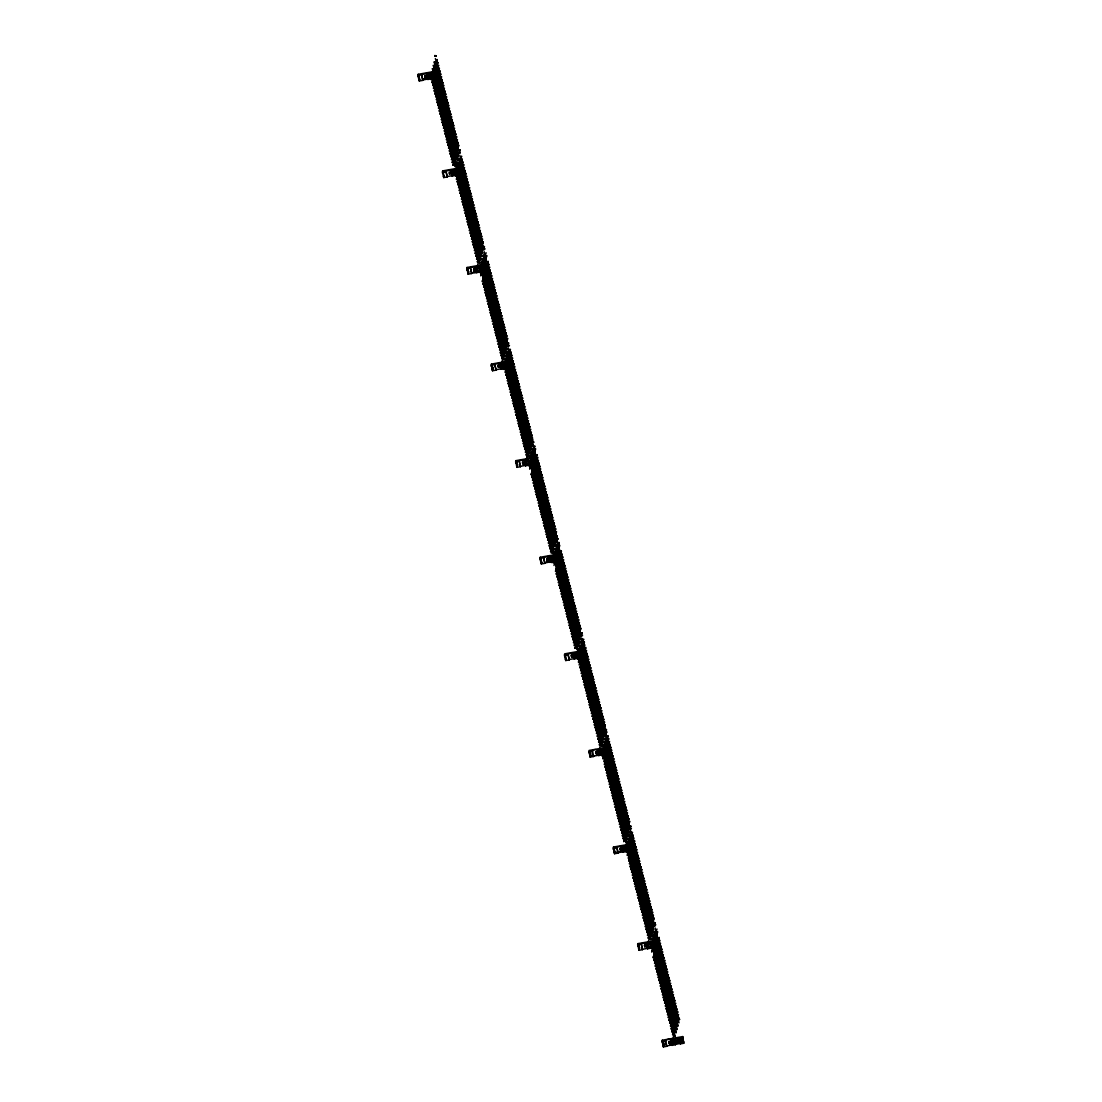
<?xml version="1.0" encoding="UTF-8"?>
<svg xmlns="http://www.w3.org/2000/svg" width="1102" height="1102" viewBox="0 0 1102 1102"><rect width="100%" height="100%" fill="white"/><g stroke="black" fill="none" stroke-linecap="round" stroke-linejoin="round"><path stroke-width="1.5" d="M461.008 169.226C463.79 171.072 459.314 171.581 461.531 169.915M534.236 458.997C536.454 461.724 532.404 460.526 535.641 458.969M585.107 655.869L585.961 655.304L585.107 655.869L584.749 651.392C587.407 639.78 584.473 657.701 583.22 651.874M607.464 748.781C610.232 751.509 605.012 750.145 608.827 749.264M680.678 1038.552C683.46 1040.398 678.984 1040.908 681.201 1039.241M681.256 1039.379L682.124 1038.704M429.477 78.38L429.408 76.906L428.43 77.898M432.797 75.156L431.281 79.881L432.549 75.074M433.527 78.008L431.998 82.733L433.265 77.925M436.048 74.674L432.728 85.598L435.786 74.578M433.444 71.974L437.218 59.508L433.706 72.057M437.218 75.969L433.444 88.449L436.957 75.886L438.513 75.487M437.756 62.47L434.16 74.826M438.389 77.278L434.174 91.301L438.128 77.195M436.681 71.492L438.651 65.211L436.943 71.575M439.243 68.269L438.114 72.87L438.665 76.313L437.893 73.242L439.45 68.255M434.808 93.959L440.814 73.779L435.07 94.042M439.946 70.969L439.023 74.096M441.392 76.672L435.607 97.004L441.64 76.754M436.378 99.621L442.26 79.482L436.502 99.786M443.059 82.526L437.053 102.72L442.811 82.485M443.775 85.377L437.769 105.572L443.541 85.267M438.417 108.244L444.423 88.05L438.665 108.354M439.161 111.068L445.153 90.901L439.395 111.178M439.85 114.043L445.869 93.753L440.111 114.029M446.668 96.797L440.662 116.991L446.434 96.783M441.31 119.65L447.316 99.469L441.516 119.829M442.012 122.611L448.032 102.321L442.274 122.597M448.831 105.365L442.825 125.559L448.583 105.255M443.445 128.287L449.478 108.024L443.72 128.328M444.313 131.014L450.167 110.875L444.437 131.152M444.891 134.017L450.925 113.74L445.167 134.003M451.71 116.784L445.704 136.979L451.462 116.729M446.338 139.706L452.357 119.443L446.599 139.747M447.081 142.489L453.087 122.308L447.316 142.599M453.886 125.352L447.88 145.533L453.638 125.229M448.514 148.205L454.52 128.011L448.776 148.288M449.285 151.015L455.181 130.862L449.492 151.139M449.947 154.004L455.966 133.714L450.208 154.018M456.765 136.772L450.759 156.952L456.517 136.717M457.482 139.623L451.476 159.804L457.247 139.513M452.123 162.476L458.129 142.282L452.371 162.586M452.936 165.272L458.776 145.133L453.101 165.41M452.233 172.022L453.597 171.774M455.608 176.279L461.614 156.098L457.206 171.747M456.338 179.268L462.344 158.95L456.586 179.254M460.002 172.807L457.137 182.188L460.195 171.182M460.911 174.033L457.853 185.04L461.173 174.116M463.432 170.686L464.507 167.518L458.57 187.891L462.537 173.785M461.091 168.083L463.06 161.801L461.352 168.165M463.859 164.721L462.303 169.832L463.074 172.904L463.804 172.78L462.427 169.391L463.157 169.267L461.586 170.052M459.217 190.563L465.223 170.369L459.465 190.632M459.989 193.373L465.981 173.234L460.195 193.497M460.65 196.363L466.669 176.072L460.911 196.349M467.468 179.116L461.462 199.31L467.22 179.075M462.124 201.955L468.116 181.789L462.317 202.148M462.826 204.834L468.832 184.64L463.074 204.944M463.598 207.644L469.617 187.533L463.804 207.768M464.273 210.537L470.278 190.343L464.521 210.62M470.843 193.249L465.072 213.581L471.091 193.332M465.733 216.226L471.725 196.06L465.926 216.419M472.524 199.104L466.504 219.298L472.276 199.049M467.152 221.957L473.157 201.762L467.358 222.122M467.882 224.808L473.888 204.628L468.116 224.918M474.452 207.52L468.681 227.852L474.7 207.631M469.3 230.621L475.32 210.33L469.576 230.607M476.119 213.375L470.113 233.569L475.885 213.361M470.761 236.227L476.767 216.033L470.967 236.393M471.477 239.079L477.483 218.899L471.725 239.203M478.282 221.943L472.276 242.123L478.048 221.833M472.91 244.892L478.929 224.601L473.171 244.906M473.764 247.592L479.618 227.453L473.901 247.73M474.356 250.595L480.376 230.318L474.618 250.581M475.086 253.488L481.092 233.169L475.348 253.432M475.788 256.27L481.822 236.021L476.023 256.38M476.519 259.163L482.538 238.872L476.78 259.177M483.337 241.917L477.331 262.111L483.089 241.806M480.279 272.952L486.106 252.744M486.822 255.733L480.816 275.913L486.588 255.719M485.583 270.706L482.263 281.63L485.321 270.624M487.842 267.276L488.944 264.122L482.979 284.481L486.946 270.376M488.021 261.394L486.712 266.422L487.483 269.494L488.214 269.37L486.712 266.422M483.626 287.154L489.632 266.959L483.874 287.264M484.439 289.95L490.28 269.811L484.604 290.088M485.059 292.953L491.079 272.662L485.321 292.939M485.775 295.777L491.795 275.528L486.037 295.791M486.519 298.573L492.525 278.379L486.726 298.738M487.236 301.425L493.241 281.23L487.483 301.535M494.04 284.275L488.034 304.469L493.792 284.164M488.682 307.127L494.688 286.933L488.93 307.183M489.426 309.965L495.432 289.812L489.646 310.061M490.115 312.844L496.12 292.65L490.335 313.009M496.919 295.694L490.913 315.888L496.685 295.68M491.561 318.547L497.567 298.353L491.767 318.712M492.291 321.398L498.297 301.218L492.525 321.522M493.062 324.208L499.041 304.083L493.255 324.332M493.724 327.115L499.729 306.921L493.971 327.198M494.44 329.994L500.46 309.772L494.702 330.049M495.197 332.79L501.176 312.637L495.377 332.983M501.975 315.682L495.969 335.862L501.727 315.627M496.589 338.589L502.622 318.34L496.864 338.617M497.333 341.386L503.338 321.192L497.581 341.496M498.035 344.265L504.055 324.043L498.311 344.32M498.765 347.185L504.785 326.908L499.027 347.171M505.584 329.953L499.578 350.133L505.35 329.939M500.198 352.902L506.231 332.611L500.46 352.915M500.942 355.657L506.948 335.463L501.19 355.767M507.747 338.507L501.741 358.701L507.499 338.397M501.148 364.803C502.664 364.597 501.823 366.236 501.438 364.638M506.025 364.927L504.509 369.652L505.763 364.845M506.493 367.696L505.226 372.517L506.741 367.792M505.873 375.176L511.879 354.982L506.08 375.341M506.672 361.745L510.433 349.279L506.92 361.828M510.446 365.754L506.672 378.22L510.185 365.671L511.466 366.277L510.557 366.677L510.171 365.644M511.052 352.13L507.388 364.61M513.408 360.85L507.388 381.072L513.146 360.767M511.535 361.015L512.595 357.847L511.108 363.013L511.893 366.084L512.747 365.52L512.017 365.657L511.838 362.889M508.036 383.744L514.042 363.55L508.284 383.854M508.876 386.54L514.73 366.401L509.014 386.678M509.468 389.543L515.488 369.253L509.73 389.529M516.287 372.297L510.281 392.491L516.053 372.283M510.901 395.246L516.934 374.969L511.163 395.274M517.72 378.014L511.714 398.208L517.485 377.903M518.45 380.865L512.444 401.059L518.202 380.755M513.091 403.718L519.097 383.537L513.325 403.828M513.89 406.528L519.745 386.375L514.055 406.652M514.51 409.531L520.53 389.24L514.786 409.517M521.329 392.284L515.323 412.479L521.081 392.243M515.956 415.206L521.976 394.943L516.177 415.302M516.686 417.989L522.692 397.808L516.934 418.113M523.491 400.852L517.485 421.033L523.257 400.742M518.133 423.705L524.139 403.511L518.381 423.788M518.877 426.529L524.869 406.363L519.111 426.639M519.552 429.477L525.585 409.228L519.786 429.573M526.384 412.272L520.378 432.452L526.136 412.217M527.1 415.123L521.094 435.318L526.852 415.013M521.742 437.976L527.748 417.782L521.99 438.059M522.486 440.814L528.505 420.661L522.72 440.91M523.188 443.693L529.194 423.499L523.436 443.762M529.993 426.543L523.987 446.737L529.759 426.529M524.621 449.396L530.627 429.201L524.841 449.561M531.426 432.246L525.42 452.44L531.178 432.204M532.17 435.07L526.15 455.291L531.908 434.987M526.797 457.964L532.624 437.852M526.122 463.694L526.549 464.782L527.541 464.149M528.864 466.036L534.842 445.869L530.434 461.518M535.407 448.776L529.635 469.108L535.668 448.845M534.401 463.887L531.081 474.81L534.139 463.804L529.153 464.755L528.519 460.664M536.013 463.639L531.798 477.662L535.765 463.556M536.853 454.603L535.93 458.212L536.715 461.531M532.445 480.334L538.451 460.14L532.693 480.444M536.66 460.457L537.735 457.289L536.922 460.54M539.016 463.047L533.244 483.379L539.264 463.157M533.905 486.01L539.98 465.939L534.139 486.12M534.732 488.847L540.586 468.694L534.856 488.971M535.324 491.754L541.33 471.56L535.544 491.919M536.04 494.729L542.06 474.411L536.302 494.715M542.859 477.455L536.853 497.649L542.611 477.345M537.473 500.404L543.506 480.128L537.735 500.432M538.341 503.118L544.181 482.965L538.465 503.242M538.919 506.121L544.939 485.83L539.181 506.107M539.649 509L545.669 488.682L539.911 508.959M540.366 511.824L546.385 491.547L540.586 511.893M541.082 514.648L547.102 494.399L541.33 514.606M547.901 497.443L541.895 517.637L547.653 497.333M542.542 520.296L548.548 500.101L542.79 520.378M543.314 523.106L549.333 502.994L543.506 523.257M543.975 526.095L549.994 505.818L544.236 526.081M550.793 508.862L544.787 529.056L550.545 508.752M545.449 531.687L551.441 511.521L545.642 531.88M546.151 534.566L552.157 514.372L546.399 534.677M546.923 537.377L552.805 517.224L547.115 537.5M547.598 540.283L553.603 520.089L547.846 540.352M554.168 522.995L548.397 543.327L554.416 523.064M549.195 545.945L555.036 525.792L549.278 546.096M555.835 528.836L549.829 549.03L555.587 528.795M556.565 531.701L550.559 551.882L556.317 531.577M553.245 562.654L559.251 542.46L553.493 562.764M553.989 565.478L555.298 560.89M558.549 560.395L555.491 571.401L558.81 560.477M559.802 545.394L557.102 554.692M556.152 574.046L562.13 553.879L556.345 574.238M561.497 551.083L559.926 556.193L560.711 559.265L561.565 558.7M556.854 576.925L562.86 556.73L557.102 577.035M563.673 559.747L557.653 579.969L563.411 559.664M558.301 582.627L564.307 562.447L558.549 582.71M559.003 585.52L565.023 565.298L559.265 585.561M559.761 588.316L565.739 568.15L559.94 588.509M566.538 571.194L560.532 591.388L566.29 571.153M561.166 594.116L567.186 573.866L561.428 594.157M561.896 596.912L567.902 576.718L562.144 597.022M568.48 579.611L562.695 599.956L568.715 579.735M563.37 602.587L569.348 582.421L563.59 602.698M570.147 585.465L564.141 605.659L569.913 585.451M564.789 608.318L570.795 588.137L564.995 608.497M565.491 611.279L571.511 590.989L565.753 611.293M572.31 594.033L566.304 614.227L572.062 593.923M566.951 616.886L572.957 596.692L567.199 616.996M567.75 619.682L573.605 599.543L567.929 619.82M568.37 622.685L574.404 602.408L568.646 622.671M569.114 625.578L575.12 605.26L569.362 625.564M569.83 628.305L575.836 608.111L570.051 628.471M570.547 631.253L576.566 610.976L570.808 631.267M577.365 614.021L571.359 634.201L577.117 613.897M571.993 636.873L578.013 616.679L572.255 636.956M572.778 639.683L578.784 619.572L572.971 639.807M573.426 642.673L579.445 622.382L573.646 642.741M580.244 625.426L574.238 645.62L579.996 625.316M574.913 648.265L580.892 628.099L575.092 648.458M581.222 635.289L582.352 634.766L582.476 635.854M579.253 654.712L577.723 659.437L578.991 654.629M579.707 657.481L578.454 662.288L579.969 657.563M579.886 651.53L583.661 639.05L580.148 651.613M579.101 664.947L584.928 644.904M583.661 655.525L579.928 668.005L582.958 656.985M584.253 641.929L580.616 654.381M584.831 656.833L580.616 670.856L584.57 656.751M581.264 673.515L587.27 653.321L581.498 673.529M585.479 653.651L586.539 650.469L585.741 653.734M588.069 656.365L582.063 676.559L587.821 656.255M582.696 679.218L588.702 659.037L582.958 679.3M583.44 682.055L589.432 661.889L583.674 682.166M584.129 685.031L590.149 664.74L584.391 685.017M590.947 667.784L584.942 687.979L590.7 667.743M585.589 690.637L591.595 670.457L585.796 690.802M592.408 673.474L586.388 693.681L592.146 673.446M587.049 696.326L593.069 676.173L587.283 696.436M587.752 699.205L593.758 679.011L588 699.288M588.592 702.002L594.446 681.862L588.73 702.139M589.198 704.922L595.204 684.728L589.405 705.087M596.003 687.772L589.997 707.966L595.755 687.717M596.733 690.596L590.713 710.818L596.471 690.513M591.361 713.476L597.367 693.282L591.609 713.586M592.063 716.369L598.083 696.147L592.325 716.41M592.78 719.289L598.813 698.999L593.055 719.275M599.598 702.043L593.592 722.237L599.364 702.029M594.226 724.992L600.246 704.701L594.488 725.006M601.045 707.746L595.039 727.94L600.797 707.704M601.775 710.611L595.769 730.791L601.527 710.487M596.402 733.464L602.408 713.269L596.65 733.574M597.215 736.26L603.069 716.121L597.38 736.398M597.835 739.263L603.855 718.986L598.097 739.249M598.551 742.114L604.571 721.838L598.813 742.142M599.295 744.883L605.301 724.689L599.502 745.048M598.772 751.165C600.025 754.608 600.383 748.396 598.703 751.743M602.05 755.931L608.07 735.64L602.312 755.944M602.904 758.631L608.759 738.492L603.028 758.768M603.758 761.62L606.004 753.906M607.615 753.658L604.378 764.595L607.367 753.575L598.744 755.586C600.921 746.426 587.518 748.589 593.675 756.495L590.135 757.129L589.171 752.377L589.901 752.253L590.713 755.435L589.859 756M609.241 753.424L605.026 767.447L608.979 753.341M609.585 741.412L607.794 747.707M608.717 748.933L610.232 744.208L608.745 749.388L610.536 753.479L607.147 754.085L605.756 748.589L609.144 747.982L608.745 749.388M611.748 750.104L605.742 770.298L611.5 749.994M609.888 750.242L610.949 747.06L610.15 750.324M612.478 752.955L606.472 773.149L612.23 752.845M607.106 775.822L613.111 755.628L607.354 775.932M607.877 778.632L613.897 758.52L608.084 778.783M608.538 781.621L614.558 761.33L608.8 781.607M615.357 764.375L609.351 784.569L615.109 764.265M610.012 787.214L616.004 767.047L610.205 787.407M610.715 790.093L616.721 769.899L610.963 790.203M617.519 772.943L611.514 793.137L617.272 772.833M612.161 795.796L618.167 775.601L612.409 795.878M612.877 798.647L618.883 778.467L613.125 798.73M613.58 801.567L619.613 781.318L613.814 801.677M620.412 784.362L614.406 804.556L620.164 784.307M615.04 807.215L621.046 787.021L615.247 807.38M615.77 810.066L621.776 789.886L616.018 810.149M616.514 812.904L622.492 792.737L616.734 813M617.189 815.838L623.209 795.589L617.464 815.866M618.043 818.579L623.897 798.44L618.181 818.717M618.649 821.486L624.655 801.306L618.856 821.651M619.365 824.475L625.385 804.157L619.627 824.42M626.198 807.174L620.164 827.382L625.936 807.091M620.812 830.054L626.818 809.86L621.06 830.164M621.652 832.85L627.506 812.711L621.79 832.988M622.244 835.853L628.264 815.576L622.506 835.839M629.063 818.621L623.057 838.801L628.829 818.607M623.691 841.57L629.71 821.279L623.952 841.584M623.181 847.755C624.311 848.636 624.352 847.424 623.319 848.388M623.746 850.055C624.627 853.403 625.564 847.424 623.691 850.634M626.473 852.425L632.479 832.23L626.707 852.535M629.421 847.562L627.272 855.469L629.683 847.645M628.168 858.21L630.413 850.496M631.763 850.179L628.705 861.185L632.025 850.262M633.044 835.137L630.33 844.463M634.297 846.832L635.289 843.65L629.435 864.037L633.388 849.931M633.994 838.002L632.204 844.297M634.504 840.826L633.884 845.84C629.214 845.992 634.421 848.499 631.887 845.716M630.068 866.819L636.088 846.501L630.316 866.806M636.873 849.559L630.867 869.74L636.639 849.435M631.515 872.412L637.521 852.218L631.763 872.522M632.355 875.208L638.21 855.069L632.493 875.346M632.947 878.211L638.967 857.921L633.209 878.198M633.678 881.09L639.683 860.786L633.925 881.09M634.408 883.832L640.414 863.637L634.614 883.997M641.212 866.682L635.207 886.876L640.965 866.627M641.929 869.533L635.923 889.727L641.681 869.423M636.57 892.386L642.576 872.205L636.818 892.496M637.342 895.196L643.348 875.084L637.535 895.32M637.989 898.199L644.023 877.908L638.265 898.185M644.808 880.953L638.802 901.147L644.574 880.842M639.477 903.778L645.455 883.611L639.656 903.971M640.179 906.657L646.185 886.476L640.414 906.781M640.882 909.577L646.902 889.328L641.144 909.591M641.612 912.373L647.618 892.179L641.874 912.456M648.196 895.086L642.411 915.418L648.444 895.168M643.086 918.062L649.064 897.896L643.265 918.241M649.863 900.94L643.857 921.12L649.615 900.885M650.579 903.792L644.574 923.986L650.345 903.681M645.221 926.644L651.227 906.45L645.469 926.754M651.792 909.357L646.02 929.689L652.04 909.467M652.508 912.304L646.736 932.54L652.756 912.222M653.472 915.211L647.466 935.405L653.238 915.197M648.114 938.064L654.12 917.87L648.32 938.229M654.45 925.06L655.731 924.661L655.167 925.804M653.197 947.334L651.668 952.059L657.439 931.755M656.971 928.986L653.376 941.383M657.081 943.67L653.114 957.776L657.343 943.753C654.671 942.747 657.798 942.733 657.618 945.048C656.516 947.417 657.274 944.786 657.963 943.863M653.789 960.407L659.767 940.24L653.968 960.6M658.982 937.389L657.977 940.571M660.566 943.284L654.56 963.479L660.318 943.243M655.18 966.206L661.214 945.957L655.456 966.261M655.924 969.002L661.93 948.808L656.172 969.113M656.627 971.881L662.646 951.66L656.902 971.936M657.371 974.705L663.376 954.511L657.618 974.788M658.169 977.515L664.024 957.362L658.335 977.639M658.789 980.518L664.823 960.228L659.051 980.532M665.622 963.272L659.602 983.466L665.374 963.231M666.338 966.123L660.332 986.318L666.09 966.013M660.98 988.976L666.986 968.796L661.214 989.1M661.779 991.786L667.633 971.647L661.944 991.91M662.398 994.789L668.418 974.499L662.66 994.803M663.128 997.641L669.148 977.35L663.39 997.654M663.859 1000.396L669.864 980.215L664.065 1000.561M664.575 1003.261L670.595 983.067L664.823 1003.275M671.38 986.111L665.374 1006.305L671.146 986.001M666.021 1008.964L672.027 988.769L666.269 1009.046M666.765 1011.788L672.785 991.648L666.999 1011.898M667.454 1014.763L673.474 994.486L667.716 1014.749M668.17 1017.559L674.19 997.338L668.446 1017.601M668.928 1020.356L674.92 1000.189L669.121 1020.548M669.63 1023.235L675.636 1003.04L669.878 1023.345M670.402 1026.045L676.394 1005.919L670.608 1026.169M671.077 1028.951L677.083 1008.757L671.325 1029.02M671.779 1031.83L677.799 1011.608L672.041 1031.885M672.537 1034.626L678.529 1014.46L672.73 1034.819M671.903 1041.349C674.383 1039.282 672.22 1044.104 672.137 1040.88M673.226 1037.533L679.066 1017.463M487.442 268.337L486.492 268.902M534.828 461.215C537.432 464.08 532.555 462.592 536.137 461.848M608.056 750.999L608.524 751.867M681.284 1040.77L681.752 1041.638L682.703 1041.073M453.776 171.829C451.297 169.612 453.239 174.708 454.024 170.962M476.711 268.378C478.282 269.453 477.648 267.166 476.656 268.792M483.007 246.407L484.467 246.82L483.007 246.407L477.138 266.615M508.504 343.796C509.579 341.579 505.694 343.714 508.545 343.177M549.912 557.943C551.854 560.615 550.628 555.477 550.091 558.604M551.399 558.191C548.286 560.188 552.736 556.441 550.091 557.929M575.781 654.671C573.315 655.414 576.566 654.96 574.528 654.257M605.039 729.359L606.513 729.786L605.039 729.359L599.626 748.024M649.037 944.566C645.979 946.59 650.538 942.513 647.728 944.29M653.858 922.553L655.318 922.966L653.858 922.553L647.99 942.761M673.446 1041.156C669.975 1042.216 675.361 1039.31 671.931 1041.17M435.028 72.002L430.124 72.884L431.392 78.821L427.893 79.454L426.626 73.503L421.556 74.413L422.81 80.35L419.283 80.983L419.049 76.107L418.195 76.672L417.892 75.473L418.237 74.302L438.637 70.666L440.029 76.162L435.318 77.002M418.195 76.672L419.283 80.983M422.81 80.35L421.556 74.413M425.138 77.512L425.014 75.446L425.138 77.512L426.543 77.264L426.433 75.198L426.543 77.264M427.893 79.454L426.626 73.503M429.27 75.349C430.91 73.379 425.882 75.942 428.898 76.093C430.166 73.049 426.639 76.699 428.127 74.371M435.786 73.421L430.675 75.032L430.896 74.302L431.516 78.394L439.684 77.347L439.519 75.749L438.789 75.873M434.422 74.908L438.017 62.552M437.893 73.242L438.748 72.677L438.017 72.801M439.285 74.178L440.194 71.079M442.605 173.262L443.459 172.697L442.605 173.262L442.646 170.893L463.047 167.256L464.438 172.752M443.004 172.325L443.762 172.119L443.004 172.325L442.646 170.893M459.438 168.606L454.534 169.474L455.801 175.411L452.302 176.044L451.035 170.094L445.952 171.003L447.219 176.94L443.693 177.574L442.728 172.835M443.693 177.574L444.258 175.893L443.541 176.017M447.219 176.94L445.952 171.003M449.768 173.372L451.173 173.11L449.547 174.116L449.423 172.036M452.302 176.044L451.035 170.094M452.743 171.292L452.316 171.967M459.975 170.755L455.085 171.636L458.57 170.3M460.829 174.102L455.925 174.984L455.305 170.893M462.261 169.377L463.611 164.735M467.014 269.852L467.868 269.287L467.014 269.852L467.055 267.483L487.456 263.846L488.847 269.343M468.143 268.792L467.441 268.833M476.477 270.816L475.444 266.698L470.361 267.593L471.628 273.53L468.102 274.164L467.138 269.425M468.185 271.795L468.915 271.657M468.102 274.164L467.868 269.287M471.628 273.53L470.361 267.593M473.612 269.384L475.237 268.378L475.361 270.445L473.956 270.706L473.612 269.384L475.237 268.378M473.956 270.706L473.832 268.64M484.384 267.345L479.494 268.227L479.701 267.483L480.21 272.001L476.698 272.635L475.444 266.698M476.698 272.635L471.752 273.103M480.21 272.001L478.943 266.064L483.847 265.196M484.604 266.601L484.77 268.86L479.866 269.728M488.214 269.37L488.503 270.527L480.334 271.574M487.387 264.508L488.269 261.436M491.423 366.443L492.277 365.878L491.423 366.443L491.464 364.073L511.865 360.437L513.256 365.947M505.749 363.784L509.014 363.192L503.903 364.817L504.11 364.073L504.275 366.332C505.901 372.366 497.498 368.302 499.84 363.288L494.77 364.183L496.038 370.134L492.511 370.754L491.547 366.016M492.511 370.754L491.464 364.073M492.277 365.878L493.076 369.074L492.222 369.638M496.038 370.134L494.77 364.183M498.366 367.297L498.242 365.23L498.366 367.297L499.771 367.049L499.647 364.969M501.107 369.225L499.84 363.288M501.548 363.205L507.416 342.998M504.62 368.591L503.352 362.654L508.256 361.787M507.65 364.693L511.259 352.254M509.014 363.192L509.179 365.451L504.275 366.332M515.832 463.047L516.686 462.482L515.832 463.047L515.86 460.664L536.275 457.027L537.666 462.537M516.246 462.013L515.86 460.664M532.665 458.377L527.762 459.245L529.029 465.196L525.516 465.815L524.249 459.878L519.18 460.774L520.447 466.725L516.921 467.344L515.956 462.606M516.921 467.344L516.686 462.482M520.447 466.725L519.18 460.774M522.982 463.143L524.387 462.895L522.775 463.887L522.651 461.821M525.516 465.815L524.249 459.878M526.233 459.768L531.825 439.588M526.963 461.49C525.241 463.46 525.778 460.884 527.032 461.187M526.15 461.228L527.252 460.746M527.762 459.245L528.313 461.407L533.423 459.796L533.588 462.041L528.684 462.923M537.032 462.551C535.324 462.496 537.983 461.586 537.321 463.708L534.057 463.887M535.517 459.603L536.371 459.038L535.517 459.603L536.302 462.675M536.192 457.688L537.087 454.616M541.082 559.072L540.228 559.637L540.269 557.254L560.684 553.617L562.075 559.127M540.228 559.637L541.316 563.935L544.856 563.315L543.589 557.378L548.658 556.469C546.317 561.483 554.705 565.56 553.094 559.513L552.928 557.254L552.708 557.998L557.612 557.13L555.339 548.204L557.171 554.871M541.316 563.935L541.895 562.254L541.165 562.392M544.856 563.315L543.589 557.378M546.84 559.155L548.465 558.163L548.589 560.229L547.171 560.477L546.84 559.155L548.465 558.163M547.171 560.477L547.06 558.411M549.926 562.406L548.658 556.469M551.262 553.287L556.235 536.178L557.24 536.178M553.438 561.786C547.363 553.893 560.436 551.785 558.328 560.904L561.731 560.298L561.428 559.141M558.438 559.871L579.308 643.265L557.832 556.386M560.353 554.196L561.249 551.096M558.673 555.945L560.78 555.628L560.05 555.766L560.835 558.838M564.637 656.227L565.491 655.662L564.637 656.227L564.679 653.844L585.079 650.208L586.471 655.718M581.47 651.558L576.58 652.439L577.847 658.376L574.335 658.996L573.068 653.059L567.998 653.968L569.266 659.905L565.725 660.539L564.761 655.786M565.725 660.539L565.491 655.662M569.266 659.905L567.998 653.968M571.58 657.067L571.47 655.001L571.58 657.067L572.999 656.82L572.875 654.753M574.335 658.996L573.068 653.059M577.723 655.359L582.614 654.478L582.242 652.976L577.117 654.588L577.338 653.844L577.971 657.935L586.14 656.888L585.837 655.731M580.864 654.464L584.473 642.039M584.335 652.797L585.066 652.659M589.901 752.253L589.047 752.818L589.088 750.448L609.489 746.798L610.88 752.308L603.042 753.713M590.135 757.129L590.479 755.944M593.675 756.495L592.408 750.558M596.21 752.914L597.615 752.666L595.989 753.658L595.879 751.592M598.744 755.586L597.477 749.649M602.243 754.966L600.989 749.029L605.88 748.148M606.637 749.567L601.527 751.178L605.012 749.856M602.381 754.526L601.747 750.434M613.456 849.408L614.31 848.843L613.456 849.408L613.497 847.039L633.898 843.388L635.289 848.898M614.585 848.333L613.855 848.471L614.613 848.251M634.656 848.912L633.925 849.05L633.278 845.537L634.945 850.083L631.556 850.689C633.664 841.556 620.591 843.677 626.652 851.557L623.153 852.177L621.886 846.24L616.817 847.149L618.07 853.086L614.544 853.719L613.58 848.967M614.544 853.719L614.31 848.843M618.07 853.086L616.817 847.149M620.068 848.926L621.693 847.934L621.803 850L620.398 850.248L620.068 848.926L621.693 847.934M620.398 850.248L620.274 848.182M623.153 852.177L621.886 846.24M630.399 844.655L628.526 837.988L630.84 846.901L625.936 847.769L626.156 847.025L626.776 851.116L631.556 850.689M630.592 844.545L633.292 835.247M633.829 844.063L634.738 840.922M637.865 945.998L638.719 945.433L637.865 945.998L637.906 943.629L658.307 939.992L659.699 945.488L653.417 946.604M654.808 941.246L652.935 934.579L655.249 943.491L650.345 944.359L650.566 943.615L651.062 948.147L647.563 948.767L646.295 942.83L641.226 943.739L642.48 949.676L638.953 950.31L637.989 945.557M639.036 947.927L639.766 947.803M638.953 950.31L638.719 945.433M642.48 949.676L641.226 943.739M644.477 945.516L644.684 944.772L644.808 946.838L646.213 946.59L645.882 945.268L644.477 945.516L644.808 946.838M647.563 948.767L646.64 944.207M651.062 948.147L649.794 942.21L654.698 941.328M654.092 944.235L657.701 931.837M656.062 946.232L676.972 1029.626L655.842 944.262L650.938 945.13M657.563 942.568L658.417 942.003L657.563 942.568L658.335 945.64L659.065 945.502L657.687 942.127M658.293 942.43L659.148 937.513M663.128 1042.024L662.274 1042.588L662.316 1040.219L682.717 1036.583L683.763 1043.263L680.375 1043.869C682.482 1034.737 669.41 1036.858 675.471 1044.737L671.972 1045.371C674.135 1036.197 660.745 1038.373 666.889 1046.266L663.363 1046.9L662.398 1042.161L663.128 1042.024L663.927 1045.219L663.363 1046.9M662.701 1041.569L662.316 1040.219M666.889 1046.266L665.622 1040.329M669.437 1042.699L670.842 1042.437L669.217 1043.429L669.093 1041.362M673.749 1034.682L678.267 1019.143L679.355 1019.171M672.413 1040.619L671.986 1041.294M671.972 1045.371L670.705 1039.42M675.471 1044.737L674.961 1040.219L678.24 1039.627M680.375 1043.869L679.865 1039.338M683.474 1042.106L682.744 1042.23L682.097 1038.718L682.827 1038.594L683.763 1043.263M683.157 1041.087L682.717 1036.583M682.827 1038.594L681.973 1039.158M682.744 1042.23L682.097 1038.718M649.271 942.43L648.582 942.306M429.752 78.146L429.918 77.429M452.977 173.758C452.33 177.078 456.09 173 453.046 173.854M476.67 268.433L478.075 268.53M477.386 270.348L477.565 271.519L478.516 271.257M478.571 271.34L478.736 270.61M501.658 367.324L502.636 366.677L502.98 367.93M526.191 463.529L526.233 464.576M550.601 560.119L550.463 560.849M551.799 561.111L551.62 559.94L550.669 560.215M574.307 654.808L575.092 654.12L575.712 654.905M576.346 657.329C576.732 655.167 573.302 658.266 576.153 657.618M648.995 944.455L648.031 945.144L647.756 944.028M649.422 947.472L648.637 946.425L648.844 947.568M436.943 75.873L438.045 76.796L437.356 75.515M461.697 171.292C463.405 174.364 460.168 173.042 462.95 171.402M633.857 848.058L632.452 847.934M656.434 941.659L657.398 942.706M477.497 270.21L478.364 271.354M478.447 271.464L478.543 270.279L477.455 270.445M508.118 345.174L509.455 345.436L508.532 346.207M532.514 441.764L533.864 442.026L532.762 442.728M527.72 463.336L526.15 463.749L527.486 464.19M550.725 559.995L550.642 561.166L551.579 561.125M598.785 751.233L600.204 751.44M630.151 828.139L631.432 828.222L630.95 829.2M649.298 947.61C650.221 944.345 646.406 948.147 649.216 947.5M511.727 365.258L510.584 365.299M531.908 439.822L532.514 440.015M556.414 536.343L532.9 444.244M605.714 732.265L606.665 732.279M437.866 73.269L436.833 73.283M459.341 152.641L459.947 152.834M429.697 78.077L428.458 77.498L429.78 77.471M483.833 248.446L485.059 248.845L484.315 249.658M502.925 367.848L501.768 367.627M557.047 538.217L558.301 538.795L557.02 539.264M606.72 732.554L606.582 731.273L605.728 732.224M599.695 753.079L599.612 754.471L600.769 753.561M599.488 753.396L600.7 753.396L600.328 754.526M435.386 58.544L459.355 153.44M434.381 61.864L436.957 71.878M459.768 155.162L483.544 250.126M437.949 76.947L458.404 156.883L438.224 76.878M458.818 158.509L461.104 168.537M457.413 160.258L433.334 65.238L457.44 160.203M460.801 173.51L481.712 256.89L457.592 161.911L459.534 168.51M431.653 73.738L455.457 166.994L431.915 73.655M484.177 251.669L508.008 346.744M483.213 255.099L485.514 265.127M483.943 265.1L482.056 258.447L506.149 353.48L485.211 270.1M456.724 165.204L480.844 260.21L456.82 165.19M481.257 261.849L505.129 356.855L481.202 261.794M480.073 265.21L504.193 360.216L480.458 266.918M508.449 348.287L532.445 443.238M487.029 270.059L507.099 350.105L486.767 270.128M506.438 355.051L530.406 450.057M505.639 358.453L529.539 453.445L505.542 358.398M556.951 539.897L533.01 444.919M531.605 446.668L511.176 366.718M531.88 448.252L534.58 458.239M555.05 546.62L530.93 451.613L555.077 546.578M529.869 455.016L553.838 550.022M557.268 541.564L581.181 636.501M556.235 544.87L558.99 554.829M553.989 550.022L530.103 454.988M553.039 553.397L530.806 465.03M581.209 636.46L556.882 539.195M605.852 733.023L581.622 638.086L605.769 732.995M580.795 641.502L604.846 736.425L580.878 641.433M579.5 651.571L578.839 648.155L602.794 743.216L580.754 656.572M577.379 649.904L553.686 556.689M605.205 738.092L607.808 748.024M603.648 739.786L579.652 644.835L603.813 739.828M604.061 741.426L628.03 836.418M603.083 744.8L627.176 839.807L603.056 744.842M606.004 734.717L630.234 829.654L606.114 734.028M630.647 831.28L654.519 926.286L630.523 830.619M629.035 833.016L608.814 753.093M627.713 841.405L651.461 936.383M626.707 844.779L650.566 939.786L626.914 846.474M655.056 927.87L679.052 1022.835M633.485 849.601L653.638 929.551M653.858 931.231L656.627 941.204M651.668 936.301L627.727 841.363M652.108 937.995L676.132 1032.905L651.929 938.036M674.947 1036.293L651.998 944.648M560.422 558.576C556.717 559.072 562.158 560.615 559.224 558.163M532.913 440.387L532.597 439.133M557.061 538.947L558.039 538.906L557.02 539.195M530.585 449.96L506.672 355.023M554.292 551.592L578.385 646.626L554.458 551.565M553.948 556.62L577.476 649.973M605.067 738.037L607.546 748.093M601.72 746.522L578.095 653.279M652.591 933.022L631.653 849.642M486.533 266.56C482.883 267.056 488.379 268.544 485.445 266.174M532.789 442.288L533.616 442.26L532.872 442.673M432.411 68.599L456.2 163.661M528.657 456.71L504.868 363.508M626.28 843.071L602.505 749.87M460.099 153.054L460.14 151.732L459.272 152.682M477.607 270.348L478.585 270.665M526.012 461.173L525.475 461.972M526.481 463.295L527.459 464.355L523.533 465.058M550.821 560.119L551.813 560.436M574.652 654.423L575.643 654.74M575.988 657.729L574.927 656.875L576.291 657.191M624.049 849.89L625.123 850.551L623.801 850.579M647.88 944.194L648.871 944.51M673.901 1043.126L673.17 1043.071M557.13 537.032L556.992 535.724M678.653 1018.758L679.769 1019.391L678.584 1019.901M584.68 655.263C581.319 654.987 585.768 657.798 584.225 655.18M508.518 345.656L508.614 346.056M456.256 163.675L432.466 68.627M532.569 443.224L508.366 348.356M629.517 834.71L632.217 844.614M652.549 932.939L631.212 848.416L626.322 849.284M417.892 75.473L421.419 74.853M426.502 73.944L430 73.324M424.807 76.19L426.212 75.942M425.358 76.782L426.763 76.52M431.268 75.804L436.172 74.936M431.061 76.548L435.951 75.68M419.132 79.427L419.862 79.303M418.994 79.867L419.724 79.73L418.925 76.548M422.769 79.248L425.909 78.683M422.948 79.923L428.017 79.013M442.301 172.064L445.828 171.444M450.911 170.534L454.41 169.915M455.677 172.394L460.581 171.526M455.47 173.138L460.36 172.27M443.403 176.458L444.134 176.32L443.335 173.138M456.586 174.157L459.727 173.593M447.343 176.513L452.426 175.604M466.711 268.668L470.237 268.034M475.306 267.125L478.819 266.505M487.112 265.017L483.723 265.623L485.114 271.133M474.163 269.962L475.582 269.701M480.086 268.998L484.99 268.117M467.937 272.607L468.667 272.483M467.813 273.048L468.543 272.924L467.744 269.728M473.144 272.153L476.284 271.588M479.425 271.023L482.566 270.472M491.12 365.258L494.646 364.624M499.716 363.715L503.228 363.095M511.521 361.608L508.132 362.214L509.51 367.724L512.912 367.118L512.623 365.96M498.021 365.974L499.44 365.712M498.572 366.553L499.991 366.305M504.496 365.588L509.399 364.707M492.346 369.198L493.076 369.074M506.975 367.062L510.116 366.498M496.162 369.693L501.231 368.784M504.744 368.164L509.647 367.283M515.529 461.848L519.056 461.215M524.125 460.305L527.638 459.686M535.93 458.212L532.528 458.804L533.919 464.314M528.905 462.179L533.809 461.297M516.755 465.802L517.485 465.664M516.631 466.229L517.361 466.105M520.571 466.284L525.64 465.375M539.925 558.438L543.465 557.805M548.534 556.896L552.047 556.276M556.937 555.408L560.339 554.802L560.656 556.069M547.391 559.733L548.796 559.485M553.314 558.769L558.204 557.887M553.094 559.513L557.998 558.631M541.041 562.819L541.771 562.695L540.269 557.254M546.372 561.924L549.512 561.359M552.653 560.808L555.794 560.243M544.98 562.874L550.05 561.979M553.562 561.345L558.452 560.477M564.334 655.029L567.874 654.395M572.944 653.5L576.456 652.866M584.749 651.392L581.346 651.998L582.738 657.495M565.767 655.153L565.037 655.277L566.18 659.285L565.45 659.409M571.249 655.745L572.654 655.497L572.999 656.82M571.8 656.324L573.205 656.076M577.503 656.103L582.407 655.222M565.574 658.982L566.304 658.844M580.203 656.833L583.344 656.282M569.39 659.464L574.459 658.569M588.743 751.619L592.284 750.985M597.353 750.09L600.852 749.456M602.133 751.95L607.023 751.082M601.912 752.694L606.816 751.826M589.983 755.573L590.713 755.435M596.761 754.829L600.218 754.374M593.799 756.055L598.868 755.159M613.153 848.209L616.679 847.576M621.762 846.68L625.261 846.047M630.165 845.179L633.554 844.573M620.619 849.504L622.024 849.256M626.528 848.54L631.432 847.672M614.393 852.163L615.123 852.039M614.269 852.604L621.17 851.419M618.208 852.659L623.277 851.75M637.562 944.8L641.088 944.18M646.171 943.271L649.67 942.637M657.963 941.163L654.574 941.769L655.965 947.279L659.354 946.673L659.065 945.502M652.191 943.326L655.456 942.747M645.028 946.095L646.433 945.847L646.103 944.524M650.731 945.874L655.621 945.006M638.802 948.753L639.518 948.629M638.664 949.194L639.394 949.056L637.906 943.629M642.618 949.249L647.687 948.34M651.186 947.706L656.089 946.838M661.971 1041.39L665.498 1040.77M670.581 1039.861L674.08 1039.241M678.984 1038.359L682.372 1037.753M679.645 1040.081L674.755 1040.949L674.204 1038.8M675.347 1041.721L680.251 1040.853M664.175 1044.393L663.418 1044.6L664.148 1044.476M675.14 1042.464L680.03 1041.597M663.211 1045.343L663.927 1045.219M682.868 1041.789L683.598 1041.666M663.073 1045.784L663.803 1045.646L663.005 1042.464M669.975 1044.6L673.115 1044.049M676.256 1043.484L679.397 1042.919M667.013 1045.839L672.096 1044.93M675.595 1044.31L680.499 1043.429M429.367 78.228L428.54 77.856M599.819 753.245L600.631 753.616M623.649 847.548L624.531 848.085M681.67 1041.514C679.19 1042.52 683.75 1043.47 681.862 1041.555M559.155 556.276C556.538 556.923 560.918 558.494 559.334 556.345M486.602 268.819C483.874 270.21 489.123 270.21 485.996 268.378M437.122 73.324C439.147 75.487 434.395 73.862 437.177 73.462M599.832 754.347L599.309 753.644M608.635 751.771C608.8 754.209 607.161 751.771 609.406 750.958M633.044 848.361C634.835 850.565 630.358 848.884 632.934 848.457M525.682 462.013L526.081 460.953L526.894 461.724M429.201 75.184L428.182 74.426M501.203 365.327L501.672 364.363L502.567 365.079M453.666 171.94C451.972 169.322 452.523 174.874 453.735 171.719M438.624 73.118L438.293 71.837L434.904 72.443L436.296 77.953M463.033 169.708L462.702 168.427L459.314 169.033L460.705 174.543L464.094 173.937L463.804 172.78M535.641 459.176L536.426 462.248M584.459 652.356L585.245 655.428M458.831 158.468L461.366 168.468M462.62 173.469L482.717 253.515L462.358 173.537M483.241 255.058L485.775 265.059M510.185 361.649L507.499 351.648L509.909 361.718M511.438 366.649L531.646 446.613M535.847 463.239L555.973 543.272L535.586 463.308M560.257 559.83L580.258 639.89L559.995 559.899M609.075 753.01L629.283 832.974M657.467 944.538L677.978 1026.237L657.205 944.607M434.16 61.946L436.695 71.947M531.798 448.321L534.318 458.308M556.207 544.911L558.728 554.912M629.435 834.682L631.956 844.683M633.223 849.683L653.417 929.647M653.83 931.273L656.365 941.273M604.309 741.398L628.292 836.349M456.324 170.259L479.783 263.626L456.063 170.328M505.129 363.44L528.712 456.724M578.357 653.21L601.926 746.509M602.766 749.801L626.335 843.099M530.544 465.099L552.86 553.397M651.323 943.064L674.892 1036.348M430.124 72.884L430.675 75.032M454.534 169.474L455.085 171.636M478.943 266.064L479.494 268.227M503.352 362.654L503.903 364.817M552.171 555.835L552.708 557.998M576.58 652.439L577.117 654.588M600.989 749.029L601.527 751.178M625.399 845.62L625.936 847.769M649.794 942.21L650.345 944.359M450.952 173.854L450.622 172.532L449.217 172.78L449.547 174.116M475.031 269.122L475.361 270.445M524.18 463.639L523.849 462.303L522.431 462.565L522.775 463.887M548.245 558.907L548.589 560.229M597.394 753.41L597.064 752.087L595.659 752.335L595.989 753.658M621.473 848.678L621.803 850M670.622 1043.181L670.292 1041.858L668.886 1042.106L669.217 1043.429M418.237 74.302L418.595 75.735M467.055 267.483L467.413 268.916M516.549 462.909L517.251 466.174M589.474 751.798L590.589 755.876M613.497 847.039L613.855 848.471M614.186 849.284L614.985 852.466M501.685 367.269C502.884 370.148 503.256 365.051 501.644 367.669M509.482 363.591L510.915 363.908L509.482 363.591M582.71 653.362L584.143 653.693L582.765 653.197M434.808 55.555L436.227 56.009L434.808 55.555M672.509 1043.456L673.914 1043.911L672.509 1043.456M458.597 149.817L460.057 150.23L458.597 149.817M580.644 632.768L582.104 633.195L580.644 632.768M629.449 825.949L630.923 826.376L629.449 825.949M492.594 368.385L493.297 368.33L492.594 368.385M517.003 464.975L517.706 464.92L517.003 464.975M434.863 56.119L436.006 55.94L434.932 56.05M458.611 150.106L459.754 149.941L458.611 150.106M483.02 246.71L484.164 246.531L483.02 246.71M580.658 633.071L581.787 632.892L580.658 633.071M605.067 729.662L606.196 729.483L605.067 729.662M629.476 826.252L630.606 826.073L629.476 826.252M653.872 922.842L655.015 922.663L653.872 922.842"/></g></svg>
